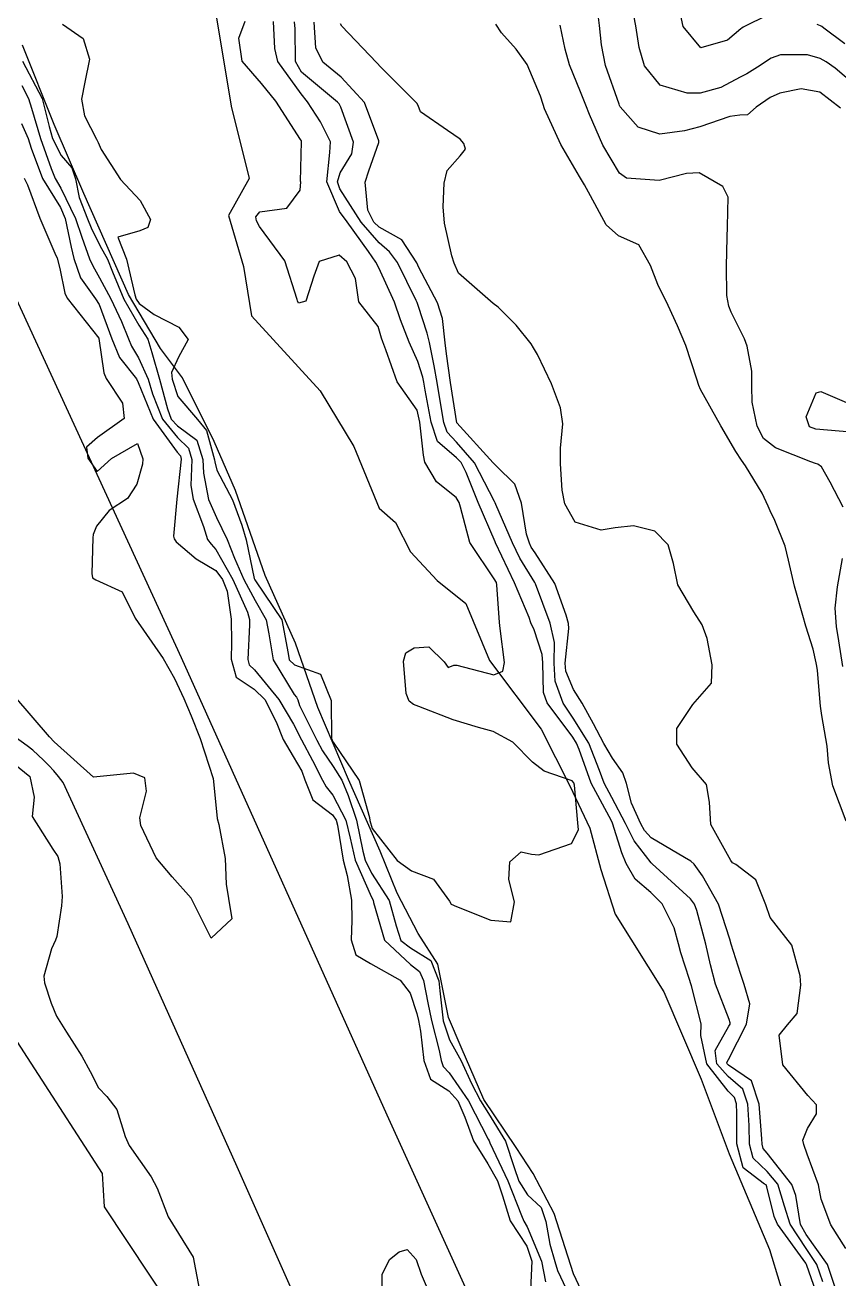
# Model space of a CAD drawing. Header units: metres. Extents: x 292545 to 299085, y 7450245 to 7463078.
# Drawn here: x 296910.8 to 296951.6, y 7454131.5 to 7454194.4 of the extents above; entities that cross this region are included whole.
import ezdxf

# ---------------------------------------------------------------- set-up
doc = ezdxf.new("R2010")
doc.units = ezdxf.units.M
for name, color, linetype in [('Curvas de Nivel 1m', 11, 'Continuous'), ('Curvas de Nivel 5m', 15, 'Continuous'), ('Edificações', 30, 'Continuous'), ('Hidrografia', 140, 'Continuous'), ('Vias Primárias', 230, 'Continuous')]:
    doc.layers.add(name, color=color, linetype=linetype)

msp = doc.modelspace()

# ---------------------------------------------------------------- linework, layer by layer
at = {"layer": 'Curvas de Nivel 1m', "flags": 128}
for points, elevation in [([(296952.607, 7454191.163), (296951.375, 7454192.219), (296950.928, 7454192.528), (296950.628, 7454192.695), (296949.983, 7454192.883), (296948.629, 7454192.886), (296948.167, 7454192.715), (296947.486, 7454192.261), (296946.945, 7454191.939), (296946.615, 7454191.76), (296945.64, 7454191.252), (296944.603, 7454190.969), (296943.947, 7454190.962), (296942.609, 7454191.366), (296941.822, 7454192.332), (296941.552, 7454193.256), (296941.384, 7454194.333), (296941.079, 7454195.915)], 682), ([(296948.019, 7454194.887), (296946.758, 7454194.269), (296946.689, 7454194.223), (296946.642, 7454194.192), (296945.976, 7454193.619), (296944.632, 7454193.229), (296943.759, 7454194.309), (296943.505, 7454195.461)], 683), ([(296951.641, 7454190.214), (296950.605, 7454191.011), (296949.663, 7454191.184), (296948.604, 7454190.956), (296948.109, 7454190.746), (296947.42, 7454190.262), (296946.981, 7454189.875), (296946.589, 7454189.859), (296946.098, 7454189.787), (296944.583, 7454189.273), (296943.818, 7454189.07), (296942.579, 7454188.909), (296941.497, 7454189.251), (296940.592, 7454190.284), (296940.559, 7454190.35), (296940.538, 7454190.407), (296939.856, 7454192.358), (296939.658, 7454193.379), (296939.565, 7454194.356), (296939.459, 7454195.165)], 681), ([(296912.64, 7454194.421), (296913.666, 7454193.697), (296913.986, 7454192.66), (296913.747, 7454191.522), (296913.582, 7454190.665), (296913.744, 7454189.822), (296914.345, 7454188.653), (296914.415, 7454188.496), (296914.568, 7454188.137), (296915.537, 7454186.64), (296916.537, 7454185.573), (296917.04, 7454184.625), (296916.917, 7454184.228), (296916.517, 7454184.065), (296915.41, 7454183.745), (296915.838, 7454182.637), (296916.261, 7454180.857), (296916.333, 7454180.631), (296916.48, 7454180.417), (296917.239, 7454179.855), (296918.462, 7454179.232), (296918.943, 7454178.603), (296918.444, 7454177.716), (296918.1, 7454176.95), (296918.141, 7454176.613), (296918.42, 7454175.754), (296919.398, 7454174.595), (296919.853, 7454174.044), (296920.258, 7454172.582), (296920.271, 7454172.471), (296920.378, 7454172.056), (296921.157, 7454170.572), (296921.619, 7454169.292), (296921.839, 7454168.565), (296922.25, 7454166.624), (296922.274, 7454166.56), (296922.312, 7454166.499), (296923.639, 7454164.546), (296923.95, 7454162.86), (296924.004, 7454162.543), (296924.26, 7454162.295), (296925.565, 7454161.83), (296926.107, 7454160.512), (296926.129, 7454158.596), (296926.156, 7454158.511), (296926.178, 7454158.476), (296926.212, 7454158.423), (296927.514, 7454156.497), (296928.028, 7454154.638), (296928.052, 7454154.491), (296928.167, 7454154.087), (296929.423, 7454152.477), (296930.138, 7454151.963), (296931.231, 7454151.55), (296932.043, 7454150.441), (296932.121, 7454150.297), (296932.389, 7454150.167), (296934.109, 7454149.482), (296935.108, 7454149.41), (296935.29, 7454150.408), (296935.019, 7454151.526), (296935.061, 7454152.411), (296935.63, 7454152.924), (296936.147, 7454152.805), (296936.522, 7454152.77), (296938.153, 7454153.331), (296938.503, 7454154.023), (296938.478, 7454154.367), (296938.306, 7454156.254), (296938.267, 7454156.369), (296938.194, 7454156.48), (296936.777, 7454156.97), (296936.203, 7454157.41), (296935.213, 7454158.41), (296934.221, 7454158.955), (296933.5, 7454159.151), (296932.229, 7454159.536), (296930.505, 7454160.2), (296930.241, 7454160.313), (296930.009, 7454160.472), (296929.864, 7454160.857), (296929.731, 7454162.475), (296929.841, 7454162.9), (296930.27, 7454163.139), (296931, 7454163.189), (296931.765, 7454162.447), (296931.969, 7454162.154), (296932.261, 7454162.276), (296932.414, 7454162.286), (296934.257, 7454161.797), (296934.705, 7454161.969), (296934.791, 7454162.415), (296934.58, 7454164.117), (296934.538, 7454164.417), (296934.419, 7454166.311), (296934.388, 7454166.419), (296934.363, 7454166.469), (296934.314, 7454166.549), (296933.053, 7454168.433), (296932.589, 7454170.208), (296932.525, 7454170.438), (296932.365, 7454170.694), (296931.393, 7454171.475), (296930.809, 7454172.464), (296930.73, 7454172.808), (296930.556, 7454174.468), (296930.412, 7454175.066), (296929.412, 7454176.48), (296928.845, 7454178.09), (296928.693, 7454178.488), (296928.636, 7454178.668), (296928.461, 7454179.254), (296927.487, 7454180.5), (296927.323, 7454181.669), (296926.888, 7454182.506), (296926.506, 7454182.832), (296925.498, 7454182.525), (296925.23, 7454181.791), (296924.841, 7454180.534), (296924.472, 7454180.429), (296924.421, 7454180.541), (296924.405, 7454180.609), (296923.78, 7454182.547), (296922.52, 7454184.275), (296922.362, 7454184.562), (296922.328, 7454184.76), (296922.53, 7454185.009), (296923.886, 7454185.193), (296924.546, 7454186.09), (296924.577, 7454186.515), (296924.571, 7454186.54), (296924.623, 7454188.539), (296924.611, 7454188.578), (296924.574, 7454188.644), (296923.329, 7454190.553), (296922.606, 7454191.439), (296921.643, 7454192.57), (296921.48, 7454193.726), (296921.794, 7454194.568)], 674), ([(296950.76, 7454131.355), (296950.463, 7454132.224), (296949.915, 7454133.024), (296949.125, 7454134.242), (296948.84, 7454135.145), (296948.494, 7454136.245), (296947.959, 7454136.892), (296947.261, 7454137.556), (296947.077, 7454138.263), (296947.059, 7454139.192), (296946.999, 7454140.265), (296946.754, 7454141.012), (296946.017, 7454141.658), (296945.447, 7454142.286), (296945.359, 7454142.961), (296946.051, 7454144.174), (296946.111, 7454144.279), (296946.118, 7454144.344), (296946.055, 7454144.51), (296945.38, 7454146.287), (296945.13, 7454147.242), (296944.892, 7454148.292), (296944.433, 7454149.982), (296944.315, 7454150.298), (296944.126, 7454150.566), (296942.198, 7454152.319), (296942.143, 7454152.368), (296941.296, 7454153.474), (296940.858, 7454154.34), (296940.182, 7454155.634), (296939.797, 7454156.354), (296939.562, 7454156.994), (296939.021, 7454158.362), (296938.232, 7454159.626), (296937.739, 7454160.378), (296937.338, 7454161.468), (296937.292, 7454162.385), (296937.303, 7454163.414), (296937.093, 7454164.388), (296936.344, 7454166.358), (296936.333, 7454166.39), (296936.313, 7454166.42), (296935.573, 7454167.649), (296935.199, 7454168.407), (296934.362, 7454170.338), (296934.328, 7454170.42), (296934.299, 7454170.485), (296933.289, 7454172.431), (296932.393, 7454173.46), (296931.917, 7454173.966), (296931.759, 7454174.45), (296931.628, 7454175.239), (296931.42, 7454176.455), (296931.276, 7454177.292), (296931.028, 7454178.461), (296930.916, 7454178.922), (296930.471, 7454180.306), (296930.432, 7454180.42), (296930.414, 7454180.461), (296930.367, 7454180.569), (296929.424, 7454182.476), (296929.038, 7454183.011), (296928.513, 7454183.463), (296927.615, 7454184.499), (296926.548, 7454186.162), (296926.431, 7454186.512), (296926.558, 7454186.973), (296927.146, 7454187.926), (296927.22, 7454188.504), (296926.59, 7454190.266), (296926.509, 7454190.428), (296926.431, 7454190.512), (296924.615, 7454192.008), (296924.311, 7454192.543), (296924.295, 7454194.19), (296924.268, 7454194.536)], 676), ([(296951.54, 7454130.56), (296950.989, 7454132.219), (296949.925, 7454133.721), (296949.643, 7454134.234), (296949.396, 7454135.687), (296949.195, 7454136.238), (296947.968, 7454137.8), (296947.763, 7454138.046), (296947.708, 7454138.254), (296947.699, 7454138.532), (296947.564, 7454140.257), (296947.181, 7454141.429), (296946.022, 7454142.225), (296945.961, 7454142.281), (296945.952, 7454142.353), (296946.026, 7454142.501), (296946.935, 7454144.267), (296947.097, 7454145.298), (296946.821, 7454146.269), (296946.624, 7454146.817), (296946.159, 7454148.279), (296946.097, 7454148.529), (296945.521, 7454150.286), (296944.716, 7454151.715), (296944.304, 7454152.298), (296944.144, 7454152.451), (296943.82, 7454152.63), (296942.156, 7454153.615), (296941.817, 7454153.983), (296941.63, 7454154.328), (296941.157, 7454155.357), (296940.913, 7454156.339), (296940.737, 7454156.881), (296940.206, 7454157.611), (296939.77, 7454158.354), (296939.253, 7454159.335), (296938.687, 7454160.366), (296938.25, 7454161.054), (296937.864, 7454161.981), (296937.84, 7454162.376), (296938.03, 7454164.123), (296938.008, 7454164.374), (296937.88, 7454164.783), (296937.322, 7454166.38), (296936.328, 7454167.917), (296936.14, 7454168.202), (296936.044, 7454168.394), (296935.891, 7454168.846), (296935.641, 7454170.401), (296935.318, 7454171.351), (296934.381, 7454172.267), (296934.224, 7454172.422), (296932.403, 7454174.426), (296932.095, 7454176.445), (296931.889, 7454177.89), (296931.82, 7454178.449), (296931.68, 7454179.667), (296931.442, 7454180.45), (296930.499, 7454182.226), (296930.394, 7454182.462), (296929.642, 7454183.601), (296928.52, 7454184.244), (296928.249, 7454184.493), (296927.939, 7454185.088), (296927.816, 7454186.497), (296927.994, 7454187.06), (296928.498, 7454188.491), (296928.501, 7454188.564), (296927.771, 7454190.498), (296926.612, 7454191.766), (296925.691, 7454192.524), (296925.339, 7454193.239), (296925.251, 7454194.524)], 677), ([(296951.915, 7454133.028), (296951.159, 7454134.218), (296950.667, 7454135.501), (296950.536, 7454136.224), (296949.968, 7454137.747), (296949.804, 7454138.232), (296949.756, 7454138.453), (296949.985, 7454139.043), (296950.442, 7454139.78), (296950.436, 7454140.226), (296950.008, 7454140.691), (296948.759, 7454142.243), (296948.565, 7454143.718), (296948.991, 7454144.241), (296949.478, 7454144.809), (296949.652, 7454146.234), (296949.621, 7454146.691), (296949.195, 7454148.239), (296948.114, 7454149.626), (296947.907, 7454150.253), (296947.394, 7454151.52), (296946.393, 7454152.276), (296946.229, 7454152.364), (296946.145, 7454152.484), (296945.143, 7454154.29), (296945.068, 7454155.403), (296944.931, 7454156.293), (296944.201, 7454157.131), (296943.438, 7454158.308), (296943.435, 7454159.098), (296944.243, 7454160.3), (296945.169, 7454161.376), (296945.211, 7454162.291), (296944.957, 7454163.613), (296944.709, 7454164.296), (296944.293, 7454164.953), (296943.493, 7454166.308), (296943.263, 7454167.371), (296942.996, 7454168.313), (296942.34, 7454169), (296941.269, 7454169.263), (296940.341, 7454169.166), (296939.65, 7454169.046), (296938.344, 7454169.447), (296937.819, 7454170.375), (296937.68, 7454171.06), (296937.604, 7454172.378), (296937.612, 7454173.157), (296937.724, 7454174.377), (296937.61, 7454175.183), (296937.147, 7454176.383), (296936.448, 7454177.86), (296936.255, 7454178.197), (296936.126, 7454178.395), (296935.379, 7454179.323), (296934.471, 7454180.238), (296934.233, 7454180.422), (296932.495, 7454181.943), (296932.275, 7454182.442), (296932.152, 7454182.798), (296931.782, 7454184.447), (296931.727, 7454185.257), (296931.769, 7454186.448), (296931.928, 7454187.077), (296932.567, 7454187.823), (296932.845, 7454188.162), (296932.765, 7454188.438), (296932.575, 7454188.663), (296931.933, 7454189.093), (296930.589, 7454190.034), (296930.472, 7454190.342), (296930.4, 7454190.463), (296928.619, 7454192.245), (296928.374, 7454192.492), (296926.641, 7454194.325), (296926.576, 7454194.444)], 678), ([(296951.924, 7454154.455), (296951.252, 7454156.219), (296951.038, 7454157.388), (296950.968, 7454158.222), (296950.714, 7454159.747), (296950.647, 7454160.226), (296950.486, 7454162.003), (296950.459, 7454162.228), (296950.429, 7454162.392), (296950.271, 7454163.086), (296949.913, 7454164.234), (296949.754, 7454164.772), (296949.343, 7454166.24), (296949.028, 7454167.541), (296948.864, 7454168.245), (296948.346, 7454169.526), (296948.11, 7454170.013), (296948.014, 7454170.255), (296947.719, 7454170.904), (296946.882, 7454172.273), (296946.673, 7454172.563), (296946.39, 7454172.999), (296945.644, 7454174.288), (296944.625, 7454176.103), (296944.534, 7454176.299), (296944.436, 7454176.62), (296943.883, 7454178.306), (296943.478, 7454179.295), (296943.006, 7454180.315), (296942.489, 7454181.373), (296942.115, 7454182.326), (296941.534, 7454183.356), (296940.517, 7454183.8), (296939.886, 7454184.356), (296939.101, 7454185.808), (296938.807, 7454186.367), (296938.557, 7454186.791), (296937.613, 7454188.38), (296936.796, 7454190.183), (296936.732, 7454190.389), (296936.599, 7454190.813), (296935.933, 7454192.4), (296935.388, 7454193.166), (296934.639, 7454193.989), (296934.365, 7454194.423)], 679), ([(296951.859, 7454193.436), (296950.807, 7454194.228), (296950.714, 7454194.299), (296950.644, 7454194.344), (296950.476, 7454194.4)], 683), ([(296910.603, 7454191.35), (296910.927, 7454190.697), (296911.08, 7454190.203), (296911.533, 7454188.69), (296912.063, 7454187.18), (296912.272, 7454186.683), (296912.546, 7454186.194), (296913.281, 7454184.669), (296913.596, 7454183.746), (296913.982, 7454182.658), (296914.148, 7454182.304), (296914.493, 7454181.706), (296915.06, 7454180.644), (296915.601, 7454179.504), (296915.944, 7454178.638), (296916.092, 7454178.278), (296916.444, 7454177.693), (296916.938, 7454176.625), (296917.155, 7454175.89), (296917.642, 7454174.618), (296918.394, 7454173.696), (296918.955, 7454173.168), (296919.115, 7454172.599), (296919.066, 7454171.296), (296919.183, 7454170.598), (296919.699, 7454169.233), (296919.901, 7454168.586), (296920.094, 7454168.347), (296920.328, 7454168.078), (296921.18, 7454166.571), (296921.909, 7454164.943), (296922.009, 7454164.564), (296922.013, 7454164.297), (296921.924, 7454162.565), (296921.998, 7454162.302), (296922.258, 7454162.036), (296923.482, 7454160.548), (296924.225, 7454159.313), (296924.617, 7454158.534), (296925.167, 7454157.49), (296925.663, 7454156.518), (296925.858, 7454156.183), (296926.185, 7454155.755), (296926.842, 7454154.503), (296927.054, 7454153.607), (296927.308, 7454152.498), (296928.124, 7454150.647), (296928.204, 7454150.489), (296928.236, 7454150.374), (296928.785, 7454148.483), (296930.081, 7454147.259), (296930.528, 7454146.914), (296930.74, 7454146.46), (296930.952, 7454145.346), (296931.129, 7454144.454), (296931.525, 7454142.954), (296931.621, 7454142.446), (296931.729, 7454142.153), (296932.017, 7454141.835), (296932.988, 7454140.43), (296933.974, 7454138.515), (296934.02, 7454138.42), (296934.064, 7454138.327), (296934.956, 7454136.41), (296935.653, 7454134.685), (296935.768, 7454134.402), (296935.929, 7454134.113), (296936.654, 7454132.389), (296936.857, 7454131.35)], 676), ([(296910.58, 7454189.449), (296910.906, 7454188.697), (296911.056, 7454188.207), (296911.634, 7454186.689), (296912.531, 7454185.232), (296912.775, 7454184.676), (296913.076, 7454183.239), (296913.196, 7454182.67), (296913.537, 7454181.708), (296914.293, 7454180.653), (296914.479, 7454180.364), (296915.115, 7454178.65), (296915.499, 7454177.7), (296916.34, 7454176.631), (296916.43, 7454176.461), (296917.188, 7454174.622), (296918.386, 7454172.953), (296918.549, 7454172.772), (296918.591, 7454172.607), (296918.363, 7454170.61), (296918.203, 7454168.743), (296918.232, 7454168.611), (296918.331, 7454168.461), (296919.334, 7454167.606), (296920.317, 7454167.02), (296920.66, 7454166.577), (296920.883, 7454165.995), (296921.098, 7454164.578), (296921.115, 7454163.421), (296921.086, 7454162.578), (296921.35, 7454161.67), (296922.248, 7454161.066), (296922.784, 7454160.555), (296923.347, 7454159.428), (296923.699, 7454158.545), (296924.204, 7454157.691), (296924.633, 7454156.969), (296924.789, 7454156.531), (296925.187, 7454155.529), (296926.176, 7454154.771), (296926.36, 7454154.508), (296926.42, 7454154.257), (296926.71, 7454152.504), (296926.906, 7454151.732), (296927.132, 7454150.5), (296927.142, 7454149.465), (296927.109, 7454148.505), (296927.341, 7454147.757), (296928.081, 7454147.322), (296929.57, 7454146.475), (296930.066, 7454145.822), (296930.398, 7454144.806), (296930.476, 7454144.464), (296930.586, 7454143.921), (296930.745, 7454142.459), (296931.083, 7454141.523), (296932.008, 7454140.924), (296932.461, 7454140.435), (296932.808, 7454139.615), (296933.238, 7454138.427), (296933.961, 7454137.275), (296934.448, 7454136.415), (296934.699, 7454135.659), (296935.083, 7454134.409), (296935.914, 7454133.139), (296936.175, 7454132.396), (296936.081, 7454130.593)], 677), ([(296910.709, 7454186.698), (296910.875, 7454186.37), (296911.503, 7454184.69), (296912.256, 7454182.931), (296912.373, 7454182.681), (296912.498, 7454182.169), (296912.749, 7454180.939), (296912.862, 7454180.674), (296914.453, 7454178.675), (296914.458, 7454178.66), (296914.713, 7454176.933), (296914.829, 7454176.654), (296915.642, 7454175.414), (296915.732, 7454174.64), (296914.393, 7454173.699), (296913.841, 7454173.213), (296913.899, 7454172.665), (296914.376, 7454171.991), (296915.085, 7454172.649), (296916.391, 7454173.397), (296916.665, 7454172.627), (296916.646, 7454172.362), (296916.37, 7454171.36), (296915.888, 7454170.637), (296914.972, 7454170.033), (296914.342, 7454169.254), (296914.174, 7454168.823), (296914.157, 7454168.662), (296914.103, 7454166.874), (296914.131, 7454166.662), (296914.312, 7454166.553), (296915.629, 7454165.963), (296916.283, 7454164.63), (296917.68, 7454162.616), (296918.253, 7454161.612), (296918.714, 7454160.605), (296919.086, 7454159.745), (296919.54, 7454158.597), (296920.193, 7454156.59), (296920.365, 7454154.777), (296920.394, 7454154.587), (296920.467, 7454154.287), (296920.794, 7454152.58), (296920.848, 7454151.297), (296920.958, 7454150.577), (296921.13, 7454149.552), (296920.093, 7454148.59), (296919.08, 7454150.6), (296918.133, 7454151.666), (296917.332, 7454152.618), (296916.559, 7454154.234), (296916.516, 7454154.627), (296916.854, 7454155.955), (296916.757, 7454156.624), (296916.195, 7454156.862), (296914.193, 7454156.66), (296912.21, 7454158.437), (296911.977, 7454158.682), (296910.243, 7454160.7)], 678), ([(296952.163, 7454173.966), (296950.402, 7454174.116), (296950.09, 7454174.233), (296949.92, 7454174.725), (296950.428, 7454175.93), (296950.651, 7454176.005), (296952.419, 7454175.25)], 681), ([(296910.199, 7454157.349), (296911, 7454156.692), (296911.222, 7454155.651), (296911.122, 7454154.691), (296912.149, 7454153.053), (296912.401, 7454152.677), (296912.494, 7454152.322), (296912.619, 7454150.675), (296912.584, 7454150.207), (296912.343, 7454148.677), (296912.286, 7454148.483), (296912.087, 7454148.048), (296911.692, 7454146.686), (296911.725, 7454146.34), (296912.059, 7454145.334), (296912.34, 7454144.677), (296912.842, 7454143.871), (296913.608, 7454142.664), (296914.015, 7454141.894), (296914.438, 7454141.084), (296914.854, 7454140.647), (296915.357, 7454140), (296915.785, 7454138.633), (296915.976, 7454138.196), (296917.082, 7454136.619), (296917.373, 7454136.044), (296917.933, 7454134.61), (296919.193, 7454132.597), (296919.484, 7454130.997)], 678), ([(296928.686, 7454130.482), (296928.655, 7454131.723), (296929.035, 7454132.479), (296929.52, 7454132.863), (296929.91, 7454132.975), (296930.371, 7454132.465), (296930.619, 7454131.739), (296931.172, 7454130.457)], 678)]:
    msp.add_lwpolyline(points, dxfattribs=dict(at, elevation=elevation))
at = {"layer": 'Curvas de Nivel 5m', "flags": 128}
for points, elevation in [([(296950.635, 7454130.222), (296949.961, 7454132.17), (296949.94, 7454132.23), (296949.904, 7454132.286), (296948.483, 7454134.252), (296948.31, 7454134.627), (296947.952, 7454136.115), (296947.913, 7454136.211), (296947.829, 7454136.252), (296946.755, 7454137.062), (296946.447, 7454138.273), (296946.45, 7454139.819), (296946.432, 7454140.274), (296946.328, 7454140.597), (296946.009, 7454140.922), (296944.937, 7454142.291), (296944.64, 7454143.698), (296944.657, 7454144.294), (296944.171, 7454146.199), (296944.14, 7454146.299), (296944.075, 7454146.521), (296943.633, 7454147.852), (296943.528, 7454148.308), (296943.309, 7454149.103), (296942.704, 7454150.314), (296942.128, 7454150.875), (296941.349, 7454151.546), (296940.891, 7454152.339), (296940.68, 7454152.874), (296940.219, 7454154.349), (296940.165, 7454154.477), (296939.149, 7454156.36), (296938.532, 7454158.044), (296938.403, 7454158.368), (296938.217, 7454158.666), (296936.942, 7454160.39), (296936.759, 7454160.903), (296936.718, 7454162.393), (296936.688, 7454162.814), (296936.279, 7454164.046), (296936.124, 7454164.402), (296936.026, 7454164.664), (296935.304, 7454166.405), (296934.981, 7454167.072), (296934.35, 7454168.42), (296934.334, 7454168.46), (296933.468, 7454170.429), (296932.872, 7454171.941), (296932.621, 7454172.438), (296932.385, 7454172.669), (296931.436, 7454173.497), (296931.124, 7454174.459), (296930.823, 7454176.068), (296930.745, 7454176.465), (296930.696, 7454176.727), (296930.443, 7454177.51), (296930.019, 7454178.474), (296929.581, 7454179.59), (296929.276, 7454180.478), (296928.499, 7454182.204), (296928.34, 7454182.492), (296927.978, 7454183.025), (296926.907, 7454184.506), (296926.531, 7454185.035), (296925.891, 7454186.52), (296926.038, 7454187.988), (296926.064, 7454188.518), (296925.574, 7454189.517), (296924.924, 7454190.535), (296924.599, 7454190.929), (296923.425, 7454192.552), (296923.28, 7454193.201), (296923.216, 7454194.551)], 675), ([(296951.776, 7454170.209), (296951.128, 7454171.462), (296950.688, 7454172.225), (296950.511, 7454172.355), (296950.385, 7454172.397), (296950.151, 7454172.467), (296948.392, 7454173.17), (296947.778, 7454173.641), (296947.459, 7454174.264), (296947.222, 7454175.467), (296947.195, 7454176.269), (296947.196, 7454177.025), (296946.965, 7454178.272), (296946.831, 7454178.649), (296946.464, 7454179.382), (296946.167, 7454179.972), (296946.048, 7454180.276), (296945.949, 7454180.81), (296945.933, 7454182.279), (296945.961, 7454183.722), (296945.972, 7454184.278), (296946.014, 7454185.754), (296945.749, 7454186.282), (296944.553, 7454186.964), (296943.925, 7454186.933), (296942.556, 7454186.591), (296940.912, 7454186.7), (296940.559, 7454186.957), (296939.719, 7454188.359), (296939.064, 7454189.889), (296938.873, 7454190.367), (296938.603, 7454191.022), (296938.062, 7454192.376), (296937.835, 7454193.173), (296937.594, 7454194.38)], 680), ([(296910.621, 7454192.571), (296911.611, 7454190.69), (296911.966, 7454189.299), (296912.126, 7454188.684), (296912.564, 7454187.836), (296913.105, 7454187.218), (296913.281, 7454186.669), (296913.475, 7454185.73), (296913.889, 7454184.66), (296914.07, 7454184.208), (296914.51, 7454183.318), (296914.892, 7454182.646), (296915.137, 7454182.003), (296915.706, 7454180.638), (296916.463, 7454179.331), (296916.91, 7454178.625), (296917.109, 7454177.961), (296917.492, 7454176.619), (296917.892, 7454175.134), (296918.087, 7454174.613), (296918.4, 7454174.285), (296919.362, 7454173.564), (296919.669, 7454172.591), (296919.698, 7454171.912), (296919.956, 7454170.586), (296920.349, 7454169.682), (296920.896, 7454168.574), (296921.256, 7454167.638), (296921.721, 7454166.566), (296922.297, 7454165.521), (296922.841, 7454164.554), (296922.972, 7454163.857), (296923.19, 7454162.551), (296924.246, 7454160.807), (296924.374, 7454160.667), (296924.428, 7454160.537), (296924.521, 7454160.254), (296925.382, 7454158.522), (296925.676, 7454157.987), (296926.2, 7454157.196), (296926.635, 7454156.506), (296926.953, 7454155.734), (296927.371, 7454154.498), (296927.697, 7454152.947), (296927.802, 7454152.493), (296928.136, 7454151.847), (296929.015, 7454150.481), (296929.371, 7454149.21), (296929.595, 7454148.475), (296930.089, 7454148.098), (296931.103, 7454147.474), (296931.512, 7454146.448), (296931.558, 7454145.938), (296931.727, 7454144.445), (296932.039, 7454143.485), (296932.624, 7454142.434), (296933.14, 7454141.301), (296933.593, 7454140.424), (296933.994, 7454139.795), (296934.848, 7454138.411), (296935.276, 7454137.091), (296935.518, 7454136.404), (296935.946, 7454135.723), (296936.631, 7454135.081), (296936.865, 7454134.386), (296937.065, 7454133.234), (296937.316, 7454132.379), (296937.45, 7454131.928), (296937.889, 7454130.999)], 675), ([(296951.765, 7454162.215), (296951.564, 7454163.499), (296951.447, 7454164.213), (296951.373, 7454165.138), (296951.486, 7454166.212), (296951.744, 7454167.626)], 680)]:
    msp.add_lwpolyline(points, dxfattribs=dict(at, elevation=elevation))
at = {"layer": 'Edificações'}
msp.add_lwpolyline([(296907.818, 7454147.29), (296914.626, 7454136.787), (296914.722, 7454135.107), (296920.391, 7454126.569), (296917.759, 7454124.869), (296919.796, 7454121.178), (296914.636, 7454117.904), (296913.972, 7454117.572), (296914.221, 7454117.102), (296910.593, 7454114.802)], dxfattribs=at)
at = {"layer": 'Hidrografia'}
for points in [[(296920.233, 7454195.441), (296921.099, 7454190.314), (296921.998, 7454186.688), (296920.955, 7454184.822), (296921.71, 7454182.273), (296922.106, 7454179.796), (296925.561, 7454176.037), (296927.25, 7454173.237), (296928.508, 7454170.149), (296929.335, 7454169.431), (296930.09, 7454167.96), (296931.42, 7454166.524), (296932.858, 7454165.375), (296934.049, 7454162.507), (296936.637, 7454159.06), (296938.075, 7454156.224), (296939.082, 7454154.106), (296939.621, 7454152.024), (296940.339, 7454149.798), (296942.788, 7454145.891), (296944.657, 7454141.511), (296946.059, 7454137.777), (296948.075, 7454132.982), (296949.118, 7454129.572)], [(296939.018, 7454130.116), (296938.248, 7454131.759), (296937.285, 7454134.781), (296936.238, 7454136.786), (296935.383, 7454138.088), (296933.758, 7454140.489), (296932.626, 7454143.114), (296931.984, 7454144.608), (296931.449, 7454147.288), (296930.466, 7454148.824), (296929.418, 7454150.837), (296928.564, 7454152.95), (296926.981, 7454156.548), (296925.442, 7454160.154), (296924.309, 7454163.388), (296922.792, 7454166.78), (296921.316, 7454171.042), (296920.247, 7454173.496), (296918.657, 7454176.685), (296917.556, 7454178.15), (296915.938, 7454180.866), (296913.711, 7454185.925), (296912.222, 7454189.396), (296910.622, 7454193.377)]]:
    msp.add_lwpolyline(points, dxfattribs=at)
at = {"layer": 'Vias Primárias'}
msp.add_lwpolyline([(296975.219, 7454042.698), (296967.69, 7454059.268), (296954.196, 7454088.903), (296948.751, 7454096.544), (296939.024, 7454117.46), (296928.906, 7454139.712), (296918.594, 7454162.642), (296910.242, 7454180.823)], dxfattribs=at)
msp.add_lwpolyline([(296863.93, 7454083.183), (296872.104, 7454088.369), (296887.508, 7454098.124), (296899.86, 7454106.256), (296911.897, 7454113.816), (296921.321, 7454119.888, 0.028481), (296923.738, 7454124.265, 0.223132), (296924.26, 7454130.649), (296921.397, 7454137.121), (296915.924, 7454149.308), (296912.672, 7454156.388, 0.320714), (296902.216, 7454159.767), (296891.468, 7454152.893), (296877.056, 7454143.282), (296861.262, 7454133.427), (296848.908, 7454125.159), (296835.176, 7454116.358, 0.18098), (296832.412, 7454112.666, 0.235813), (296833.251, 7454108.017), (296839.505, 7454098.349), (296845.871, 7454088.213), (296849.992, 7454081.604, 0.347854), (296858.198, 7454079.894), (296863.93, 7454083.183)], format="xyb", dxfattribs=at)

doc.saveas('drawing.dxf')
